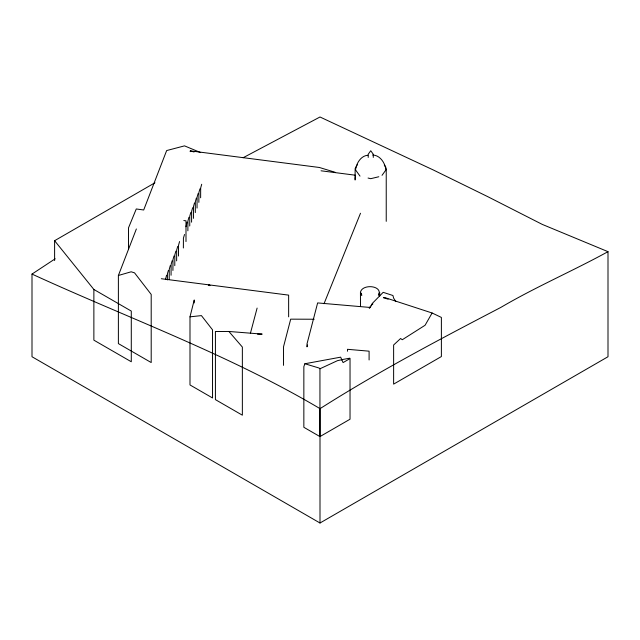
<?xml version="1.0" encoding="UTF-8"?>
<svg xmlns="http://www.w3.org/2000/svg" width="640" height="640" viewBox="0 0 640 640"><rect width="100%" height="100%" fill="white"/><g stroke="black" fill="none" stroke-linecap="round" stroke-linejoin="round"><path stroke-width="0.96" d="M186.024 226.72L187.096 222.072M355.088 179.328L355.464 175.224L321.048 170.792M165.52 279.344L166.584 275.152M190.152 151.656L190.28 150.856L319.408 167.488L335.064 172.256M189.992 316.832L201.424 315.608L212.536 329.848L212.536 397.96L189.992 384.944L189.992 316.832L194.232 299.976L194.232 302.936M307.496 344.944L307 346.848L307 343.912L317.632 302.92L370.208 307.464M250.4 333.336L257.112 308.072M304.888 363.752L303.848 366.656L303.848 427.296L319.944 436.592L350.032 419.224L350.032 358.576L343.088 362.592L340.648 357.16L304.888 363.752L319.064 368.024L319.944 368.776L319.944 436.592M118.384 275.488L131.168 271.792L134.552 272.864L151.2 294.432L151.2 362.544L118.384 343.6L118.384 275.488L136.36 228.968M324.016 303.744L360.496 213.24M432.112 313L425.08 325.264L402.272 339.744L400.6 338.504L393.624 345L393.624 384.128L441.384 356.552L441.384 317.432L432.112 313L385.376 297.76L383.376 297.64L388.104 299.176M382.04 175.336L385.928 169.912C385.16 163.112 380.224 155.248 372.672 155.008M378.928 294.496C382.16 285.184 361.928 283.816 360.448 292.368L360.488 306.384M378.752 294.704L378.368 295.184L379.688 292.368L379.656 296.336M371.232 306.024L372.176 303.568L383.168 292.328L392.944 295.512L393.6 298.072L395.8 301.624M372.904 303.936C372.08 303.72 367 310.688 370.272 307.416M357.312 164.728L355.144 168.576L355.088 180.032M188.952 217.272L187.92 220.984L187.88 230.792M319.944 368.776L337.608 360.608L342.048 359.688M243.104 157.736L320 116.992L433.288 169.968L487.792 196.68L542.288 224.408L608 251.664L608 356.736L320 523.008L32 356.736L32 274.08L55.184 258.792M320 523.008L320 408.624L322.88 406.864C380.296 370.528 440.552 338.848 500.768 307.448C535.536 287 572.672 271.064 608 251.664M54.608 260.576L54.608 240.704L154.952 182.768M367.856 155.24C360.752 155.768 356.312 163.496 355.552 169.912L360 176.112M378.8 176.752L370.744 178.68L368.056 178.04M341.496 359.712L349.808 358.176M257.536 334.168L262.152 334.112L228.888 331.464L215.416 331.504L215.416 399.624L242.36 415.184L242.36 347.064L228.888 331.464M314.16 319.232L290.688 319.16L283.528 346.776L283.528 365.36M201.704 184.264L200.672 187.976L200.632 197.784M199.928 188.856L198.896 192.56L198.856 202.376M198.112 193.568L197.08 197.272L197.04 208.072M196.368 198.072L195.336 201.776L195.296 212.576M194.512 202.872L193.48 206.576L193.44 218.36M192.656 207.672L191.624 211.376L191.584 222.176M190.8 212.472L189.768 216.176L189.736 225.992M179.568 241.552L178.536 245.256L178.496 256.056M177.712 246.352L176.68 250.056L176.64 260.856M175.856 251.152L174.824 254.856L174.784 265.656M174 255.952L172.968 259.656L172.928 270.456M172.144 260.752L171.112 264.456L171.072 275.256M170.296 265.552L169.264 269.256L169.224 279.072M168.44 270.352L167.456 273.552L167.368 279.928M184.512 234.48L183.416 238.184L183.376 247.992M161.32 278.728L288.64 295.128L288.64 316.848M183.808 220.536L185.992 220.832L185.992 241.56M190.408 150.976L194.08 151.984M200.672 152.608L184.52 145.864L166.656 150.56L143.696 209.984L136.272 208.968L128.488 227.888L128.488 249.608M32 274.08C128.328 318.256 228.512 354.448 320 408.624M93.872 289.472L131.288 311.08L131.288 361.76L93.872 340.16L93.872 289.472L54.608 240.704M384.28 165L385.704 167.032L386.232 169.2L386.232 221.344M373.272 157.424L373.272 154.232L370.744 150.744L368.216 154.232L368.216 157.424M369.096 359.976L369.096 351.176L347.496 349.304L347.496 351.264M209.128 284.992L208.312 285.416L210.032 285.632L209.128 284.992M361.768 295.184L360.448 292.368L361.768 295.184"/></g></svg>
